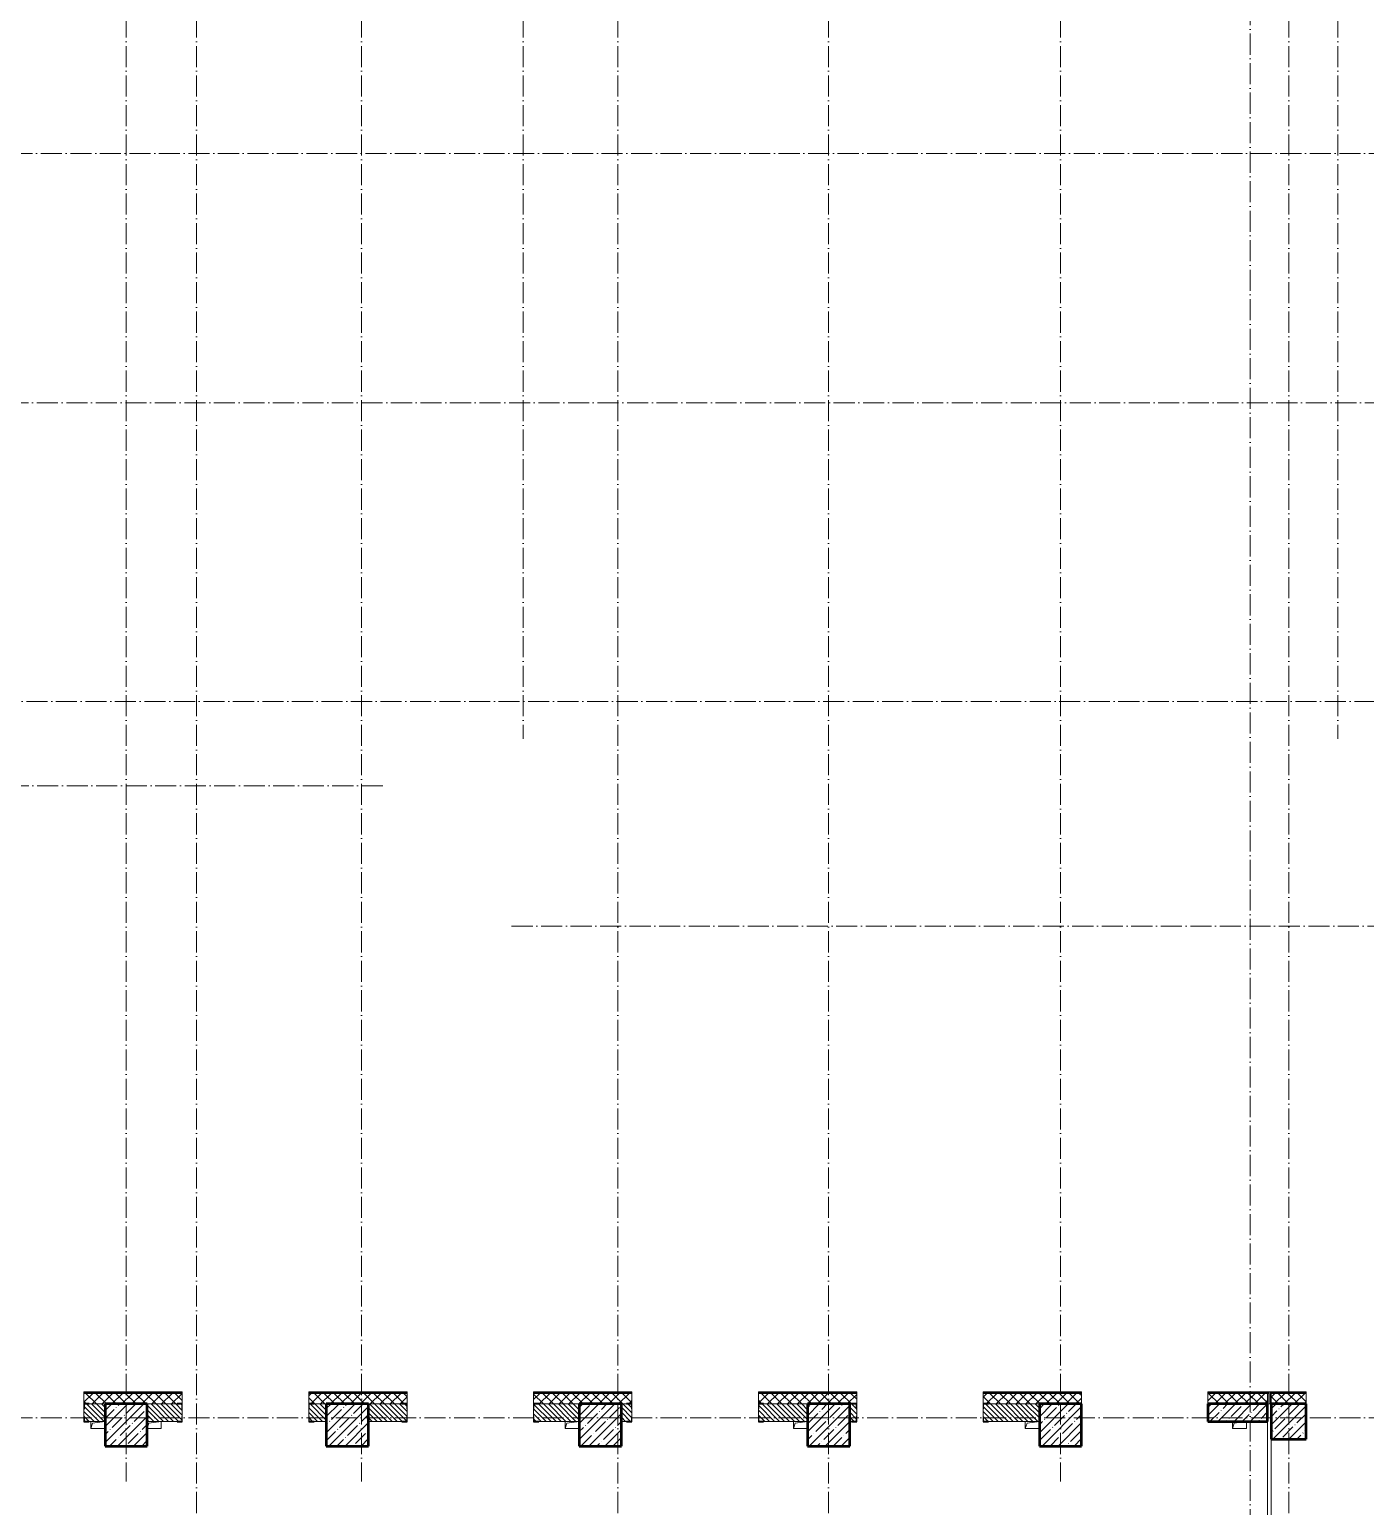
# Model space of a CAD drawing. Header units: millimetres. Extents: x -356862 to 418287, y 0 to 839748.
# Drawn here: x 170004 to 189022, y 525337 to 546362 of the extents above; entities that cross this region are included whole.
import ezdxf

# ---------------------------------------------------------------- set-up
doc = ezdxf.new("R2010")
doc.units = ezdxf.units.MM
doc.linetypes.add('50_200_ШТРИХ_1Т_ш5_п1_п1_', pattern=[700, 500, -100, 0, -100])
for name, color, linetype, lineweight in [('A-FLOR-____-OTLN', 7, 'Continuous', 9), ('A-GENM-____-MCUT', 7, 'Continuous', 25), ('A-GENM-____-OTLN', 7, 'Continuous', 9), ('A-GENM-____-OTLN-1', 7, 'Continuous', 25), ('A-WALL-____-MCUT', 7, 'Continuous', 13), ('A-WALL-____-MCUT-1', 7, 'Continuous', 9), ('A-WALL-____-MCUT-2', 7, 'Continuous', 50), ('A-WALL-____-OTLN', 7, 'Continuous', 9), ('A-WALL-____-PATT-1', 7, 'Continuous', 9), ('A-WALL-FNSH-MCUT-1', 7, 'Continuous', 9), ('S-COLS-____-MCUT', 7, 'Continuous', 50), ('S-COLS-____-OTLN', 7, 'Continuous', 9), ('S-GRID-____-OTLN-1', 7, '50_200_ШТРИХ_1Т_ш5_п1_п1_', 9)]:
    doc.layers.add(name, color=color, linetype=linetype, lineweight=lineweight)
pattern_1 = [(135, (142429.057, 459015.94), (-35.35534, -35.35534), [])]
pattern_2 = [(45, (142429.06, 459015.94), (-70.71068, 70.71068), []), (135, (142429.06, 459015.94), (-70.71068, -70.71068), [])]

# ---------------------------------------------------------------- blocks, each defined once
blk = doc.blocks.new('BSC_Колонна _Прямоугольная - 600х600-V52-АР1_План отверстий 3 этажа в осях 1-64_Ю-ЯЯ')
at = {"layer": 'S-COLS-____-OTLN'}
h = blk.add_hatch(dxfattribs=at)
h.set_pattern_fill('FP_60', color=256, style=0, pattern_type=2)
h.set_pattern_definition([(45, (-28950, -67481.04), (-114.04925, 114.04925), []), (45, (-28835.95, -67481.04), (-114.04925, 114.04925), [201.613, -40.323, 3.353, -36.97])])
h.paths.add_polyline_path([(-300, -300), (300, -300), (300, 300), (-300, 300), (-300, 237)], flags=0)
at = {"layer": 'S-COLS-____-MCUT'}
for p, q in [((300, 300), (-300, 300)), ((-300, 300), (-300, -300)), ((300, -300), (300, 300)), ((-300, -300), (300, -300))]:
    blk.add_line(p, q, dxfattribs=at)
blk = doc.blocks.new('BSC_Колонна _Прямоугольная - 600х600-V74-АР1_План отверстий 3 этажа в осях 1-64_Ю-ЯЯ')
at = {"layer": 'S-COLS-____-OTLN'}
h = blk.add_hatch(dxfattribs=at)
h.set_pattern_fill('FP_83', color=256, style=0, pattern_type=2)
h.set_pattern_definition([(45, (-35700, -67481.04), (-114.04925, 114.04925), []), (45, (-35585.95, -67481.04), (-114.04925, 114.04925), [201.613, -40.323, 3.353, -36.97])])
h.paths.add_polyline_path([(-300, -300), (300, -300), (300, 300), (-300, 300)], flags=0)
at = {"layer": 'S-COLS-____-MCUT'}
for p, q in [((300, 300), (-300, 300)), ((-300, 300), (-300, -300)), ((300, -300), (300, 300)), ((-300, -300), (300, -300))]:
    blk.add_line(p, q, dxfattribs=at)
blk = doc.blocks.new('BSC_Колонна _Прямоугольная - 600х600-V78-АР1_План отверстий 3 этажа в осях 1-64_Ю-ЯЯ')
at = {"layer": 'S-COLS-____-OTLN'}
h = blk.add_hatch(dxfattribs=at)
h.set_pattern_fill('FP_87', color=256, style=0, pattern_type=2)
h.set_pattern_definition([(45, (-38950, -67481.04), (-114.04925, 114.04925), []), (45, (-38835.95, -67481.04), (-114.04925, 114.04925), [201.613, -40.323, 3.353, -36.97])])
h.paths.add_polyline_path([(-300, -300), (300, -300), (300, 300), (-300, 300)], flags=0)
at = {"layer": 'S-COLS-____-MCUT'}
for p, q in [((300, 300), (-300, 300)), ((-300, 300), (-300, -300)), ((300, -300), (300, 300)), ((-300, -300), (300, -300))]:
    blk.add_line(p, q, dxfattribs=at)
blk = doc.blocks.new('BSC_Колонна _Прямоугольная - 600х600-V85-АР1_План отверстий 3 этажа в осях 1-64_Ю-ЯЯ')
at = {"layer": 'S-COLS-____-OTLN'}
h = blk.add_hatch(dxfattribs=at)
h.set_pattern_fill('FP_93', color=256, style=0, pattern_type=2)
h.set_pattern_definition([(45, (-42250, -67481.04), (-114.04925, 114.04925), []), (45, (-42135.95, -67481.04), (-114.04925, 114.04925), [201.613, -40.323, 3.353, -36.97])])
h.paths.add_polyline_path([(-300, -300), (300, -300), (300, 300), (-300, 300)], flags=0)
at = {"layer": 'S-COLS-____-MCUT'}
for p, q in [((300, 300), (-300, 300)), ((-300, 300), (-300, -300)), ((300, -300), (300, 300)), ((-300, -300), (300, -300))]:
    blk.add_line(p, q, dxfattribs=at)
blk = doc.blocks.new('BSC_Колонна _Прямоугольная - 600х600-V89-АР1_План отверстий 3 этажа в осях 1-64_Ю-ЯЯ')
at = {"layer": 'S-COLS-____-OTLN'}
h = blk.add_hatch(dxfattribs=at)
h.set_pattern_fill('FP_94', color=256, style=0, pattern_type=2)
h.set_pattern_definition([(45, (-32100, -67481.04), (-114.04925, 114.04925), []), (45, (-31985.95, -67481.04), (-114.04925, 114.04925), [201.613, -40.323, 3.353, -36.97])])
h.paths.add_polyline_path([(-300, -300), (300, -300), (300, 300), (-300, 300)], flags=0)
at = {"layer": 'S-COLS-____-MCUT'}
for p, q in [((300, 300), (-300, 300)), ((-300, 300), (-300, -300)), ((300, -300), (300, 300)), ((-300, -300), (300, -300))]:
    blk.add_line(p, q, dxfattribs=at)
blk = doc.blocks.new('BSC_Колонна _Прямоугольная - 500х500-V148-АР1_План отверстий 3 этажа в осях 1-64_Ю-ЯЯ')
at = {"layer": 'S-COLS-____-OTLN'}
h = blk.add_hatch(dxfattribs=at)
h.set_pattern_fill('FP_154', color=256, style=0, pattern_type=2)
h.set_pattern_definition([(45, (-45500, -67531.04), (-114.04925, 114.04925), []), (45, (-45385.95, -67531.04), (-114.04925, 114.04925), [201.613, -40.323, 3.353, -36.97])])
h.paths.add_polyline_path([(-250, -250), (250, -250), (250, 250), (-250, 250)], flags=0)
at = {"layer": 'S-COLS-____-MCUT'}
for p, q in [((250, 250), (-250, 250)), ((-250, 250), (-250, -250)), ((250, -250), (250, 250)), ((-250, -250), (250, -250))]:
    blk.add_line(p, q, dxfattribs=at)
blk = doc.blocks.new('Фахверк_СКБ_Уголок - 250_2700-27509033-АР1_План отверстий 3 этажа в осях 1-64_Ю-ЯЯ')
at = {"layer": 'A-GENM-____-MCUT'}
for p, q in [((125, 181), (50, 181)), ((50, 181), (50, 175)), ((50, 175), (119, 175)), ((119, 175), (119, 106)), ((119, 106), (125, 106)), ((125, 106), (125, 181)), ((119, -75), (50, -75)), ((50, -75), (50, -81)), ((50, -81), (125, -81)), ((125, -6), (119, -6)), ((119, -6), (119, -75)), ((125, -81), (125, -6))]:
    blk.add_line(p, q, dxfattribs=at)
blk = doc.blocks.new('Фахверк_СКБ_Уголок - 250_2700-27497298-АР1_План отверстий 3 этажа в осях 1-64_Ю-ЯЯ')
at = {"layer": 'A-GENM-____-MCUT'}
for p, q in [((200, 181), (125, 181)), ((125, 181), (125, 106)), ((125, 106), (131, 106)), ((131, 106), (131, 175)), ((131, 175), (200, 175)), ((200, 175), (200, 181)), ((131, -6), (125, -6)), ((125, -6), (125, -81)), ((125, -81), (200, -81)), ((131, -75), (131, -6)), ((200, -75), (131, -75)), ((200, -81), (200, -75))]:
    blk.add_line(p, q, dxfattribs=at)
blk = doc.blocks.new('Фахверк_СКБ_Уголок - 250_2700_1-27501432-АР1_План отверстий 3 этажа в осях 1-64_Ю-ЯЯ')
at = {"layer": 'A-GENM-____-MCUT'}
for p, q in [((200, 181), (125, 181)), ((125, 181), (125, 106)), ((125, 106), (131, 106)), ((131, 106), (131, 175)), ((131, 175), (200, 175)), ((200, 175), (200, 181)), ((131, -6), (125, -6)), ((125, -6), (125, -81)), ((125, -81), (200, -81)), ((131, -75), (131, -6)), ((200, -75), (131, -75)), ((200, -81), (200, -75))]:
    blk.add_line(p, q, dxfattribs=at)
blk = doc.blocks.new('AR_Отверстие прямоугольное _в плите_ - AR_Отверстие прямоугольное _в плите_-V183-АР1_План отверстий 3 этажа в осях 1-64_Ю-ЯЯ')
at = {"layer": 'A-GENM-____-OTLN'}
for p, q in [((-100, 50), (-100, -50)), ((-100, -50), (-75, 25)), ((-75, 25), (100, 50)), ((100, -50), (100, 50)), ((-100, -50), (100, -50))]:
    blk.add_line(p, q, dxfattribs=at)
blk = doc.blocks.new('AR_Отверстие прямоугольное _в плите_ - AR_Отверстие прямоугольное _в плите_-V175-АР1_План отверстий 3 этажа в осях 1-64_Ю-ЯЯ')
at = {"layer": 'A-GENM-____-OTLN'}
for p, q in [((-100, -50), (-75, 25)), ((-75, 25), (100, 50)), ((100, -50), (100, 50)), ((-100, -50), (100, -50))]:
    blk.add_line(p, q, dxfattribs=at)
blk = doc.blocks.new('AR_Отверстие прямоугольное _в плите_ - AR_Отверстие прямоугольное _в плите_-30510712-АР1_План отверстий 3 этажа в осях 1-64_Ю-ЯЯ')
at = {"layer": 'A-GENM-____-OTLN'}
for p, q in [((-100, 50), (-100, -50)), ((-100, -50), (-75, 25)), ((-75, 25), (100, 50)), ((-100, -50), (100, -50))]:
    blk.add_line(p, q, dxfattribs=at)
blk = doc.blocks.new('AR_Отверстие прямоугольное _в плите_ - AR_Отверстие прямоугольное _в плите_-V184-АР1_План отверстий 3 этажа в осях 1-64_Ю-ЯЯ')
at = {"layer": 'A-GENM-____-OTLN'}
for p, q in [((-100, 50), (-100, -50)), ((-100, -50), (-75, 25)), ((-75, 25), (100, 50)), ((-100, -50), (100, -50))]:
    blk.add_line(p, q, dxfattribs=at)
blk = doc.blocks.new('Стены 11 - Стены 4-31628984-АР1_План отверстий 3 этажа в осях 1-64_Ю-ЯЯ')
at = {"layer": 'A-WALL-____-MCUT'}
for p, q in [((-1829, 41030), (-1829, 41010)), ((-1659, 41030), (-1829, 41030)), ((-1829, 41010), (-1659, 41010)), ((-1659, 41010), (-1659, 41030))]:
    blk.add_line(p, q, dxfattribs=at)

msp = doc.modelspace()

# ---------------------------------------------------------------- hatches: boundary and pattern name
at = {"layer": 'A-WALL-____-PATT-1'}
h = msp.add_hatch(dxfattribs=at)
h.set_pattern_fill('FP_4', color=256, style=0, pattern_type=2)
h.set_pattern_definition(pattern_2)
h.paths.add_polyline_path([(187629.0567, 526796.983), (187629.0567, 526946.983), (186779.0567, 526946.983), (186779.0567, 526796.983), (187485.3701, 526796.983)], flags=0)
h.paths.add_polyline_path([(183654.0567, 526796.983), (184979.0567, 526796.983), (184979.0567, 526946.983), (183579.0567, 526946.983), (183579.0567, 526802.983), (183654.0567, 526802.983)], flags=0)
h.paths.add_polyline_path([(181704.0567, 526796.983), (181704.0567, 526802.983), (181779.0567, 526802.983), (181779.0567, 526946.983), (180379.0567, 526946.983), (180379.0567, 526802.983), (180454.0567, 526802.983), (180454.0567, 526796.983), (181679.0567, 526796.983)], flags=0)
h.paths.add_polyline_path([(178504.0567, 526796.983), (178504.0567, 526802.983), (178579.0567, 526802.983), (178579.0567, 526946.983), (177179.0567, 526946.983), (177179.0567, 526802.983), (177254.0567, 526802.983), (177254.0567, 526796.983), (178429.0567, 526796.983)], flags=0)
h.paths.add_polyline_path([(174829.0567, 526796.983), (175304.0567, 526796.983), (175304.0567, 526802.983), (175379.0567, 526802.983), (175379.0567, 526946.983), (173979.0567, 526946.983), (173979.0567, 526802.983), (174054.0567, 526802.983), (174054.0567, 526796.983), (174229.388, 526796.983)], flags=0)
h.paths.add_polyline_path([(172104.0567, 526796.983), (172104.0567, 526802.983), (172179.0567, 526802.983), (172179.0567, 526946.983), (170779.0567, 526946.983), (170779.0567, 526802.983), (170854.0567, 526802.983), (170854.0567, 526796.983), (171679.0567, 526796.983)], flags=0)
h.paths.add_polyline_path([(168904.0567, 526796.983), (168904.0567, 526802.983), (168979.0567, 526802.983), (168979.0567, 526946.983), (166279.0567, 526946.983), (166279.0567, 526796.983), (167159.5308, 526796.983)], flags=0)
h = msp.add_hatch(dxfattribs=at)
h.set_pattern_fill('FP_4', color=256, style=0, pattern_type=2)
h.set_pattern_definition(pattern_2)
h.paths.add_polyline_path([(192479.0567, 526796.983), (192479.0567, 526946.983), (189979.0567, 526946.983), (189979.0567, 526796.983), (192304.1282, 526796.983)], flags=0)
h.paths.add_polyline_path([(188179.0567, 526796.983), (188179.0567, 526946.983), (187679.0567, 526946.983), (187679.0567, 526796.983)], flags=0)
h = msp.add_hatch(dxfattribs=at)
h.set_pattern_fill('FP_9', color=256, style=0, pattern_type=2)
h.set_pattern_definition(pattern_1)
h.paths.add_polyline_path([(170854.0567, 526546.983), (171079.0567, 526546.983), (171079.0567, 526796.983), (170785.0567, 526796.983), (170785.0567, 526727.983), (170779.0567, 526727.983), (170779.0567, 526615.983), (170785.0567, 526615.983), (170785.0567, 526546.983)], flags=0)
h.paths.add_polyline_path([(168904.0567, 526546.983), (168973.0567, 526547.5385), (168973.0567, 526615.983), (168979.0567, 526615.983), (168979.0567, 526727.983), (168973.0567, 526727.983), (168973.0567, 526796.983), (166129.0567, 526796.983), (166129.0567, 526546.983), (167159.5308, 526546.983)], flags=0)
h = msp.add_hatch(dxfattribs=at)
h.set_pattern_fill('FP_9', color=256, style=0, pattern_type=2)
h.set_pattern_definition(pattern_1)
h.paths.add_polyline_path([(174229.0567, 526546.983), (174229.0567, 526796.983), (173985.0567, 526796.983), (173985.0567, 526727.983), (173979.0567, 526727.983), (173979.0567, 526615.983), (173985.0567, 526615.983), (173985.0567, 526546.983), (174054.0567, 526546.983)], flags=0)
h.paths.add_polyline_path([(172104.0567, 526546.983), (172173.0567, 526546.983), (172173.0567, 526615.983), (172179.0567, 526615.983), (172179.0567, 526727.983), (172173.0567, 526727.983), (172173.0567, 526796.983), (171679.0567, 526796.983), (171679.0567, 526546.983)], flags=0)
h = msp.add_hatch(dxfattribs=at)
h.set_pattern_fill('FP_9', color=256, style=0, pattern_type=2)
h.set_pattern_definition(pattern_1)
h.paths.add_polyline_path([(177829.0567, 526546.983), (177829.0567, 526796.983), (177185.0567, 526796.983), (177185.0567, 526727.983), (177179.0567, 526727.983), (177179.0567, 526615.983), (177185.0567, 526615.983), (177185.0567, 526546.983), (177764.3165, 526546.983)], flags=0)
h.paths.add_polyline_path([(175304.0567, 526546.983), (175373.0567, 526546.983), (175373.0567, 526615.983), (175379.0567, 526615.983), (175379.0567, 526727.983), (175373.0567, 526727.983), (175373.0567, 526796.983), (174829.0567, 526796.983), (174829.0567, 526546.983)], flags=0)
h = msp.add_hatch(dxfattribs=at)
h.set_pattern_fill('FP_9', color=256, style=0, pattern_type=2)
h.set_pattern_definition(pattern_1)
h.paths.add_polyline_path([(181079.0567, 526546.983), (181079.0567, 526796.983), (180385.0567, 526796.983), (180385.0567, 526727.983), (180379.0567, 526727.983), (180379.0567, 526615.983), (180385.0567, 526615.983), (180385.0567, 526546.983), (180454.0567, 526546.983)], flags=0)
h.paths.add_polyline_path([(178429.0567, 526546.983), (178573.0567, 526546.983), (178573.0567, 526615.983), (178579.0567, 526615.983), (178579.0567, 526727.983), (178573.0567, 526727.983), (178573.0567, 526796.983), (178429.0567, 526796.983), (178429.0567, 526615.983)], flags=0)
h = msp.add_hatch(dxfattribs=at)
h.set_pattern_fill('FP_9', color=256, style=0, pattern_type=2)
h.set_pattern_definition(pattern_1)
h.paths.add_polyline_path([(183654.0567, 526546.983), (184379.0567, 526546.983), (184379.0567, 526796.983), (183585.0567, 526796.983), (183585.0567, 526727.983), (183579.0567, 526727.983), (183579.0567, 526615.983), (183585.0567, 526615.983), (183585.0567, 526546.983)], flags=0)
h.paths.add_polyline_path([(181704.0567, 526546.983), (181773.0567, 526546.983), (181773.0567, 526615.983), (181779.0567, 526615.983), (181779.0567, 526727.983), (181773.0567, 526727.983), (181773.0567, 526796.983), (181679.0567, 526796.983), (181679.0567, 526546.983)], flags=0)
h = msp.add_hatch(dxfattribs=at)
h.set_pattern_fill('FP_12', color=256, style=0, pattern_type=2)
h.set_pattern_definition([(45, (142429.06, 459015.94), (-114.04925, 114.04925), []), (45, (142543.1, 459015.94), (-114.04925, 114.04925), [201.612, -40.322, 3.353, -36.97])])
h.paths.add_polyline_path([(187629.0567, 526546.983), (187629.0567, 526796.983), (186779.0567, 526796.983), (186779.0567, 526546.983), (187485.3701, 526546.983)], flags=0)

# ---------------------------------------------------------------- linework, layer by layer
at = {"layer": 'A-FLOR-____-OTLN'}
for p, q in [((187629.0567, 522196.983), (187629.0567, 526546.983)), ((187679.0567, 526296.983), (187679.0567, 522196.983))]:
    msp.add_line(p, q, dxfattribs=at)
at = {"layer": 'A-WALL-____-MCUT'}
for p, q in [((170779.0567, 526727.983), (170779.0567, 526615.983)), ((171079.0567, 526796.983), (170854.0567, 526796.983)), ((172104.0567, 526796.983), (171679.0567, 526796.983)), ((172179.0567, 526615.983), (172179.0567, 526727.983)), ((173979.0567, 526727.983), (173979.0567, 526615.983)), ((174229.0567, 526796.983), (174054.0567, 526796.983)), ((175304.0567, 526796.983), (174829.0567, 526796.983)), ((175379.0567, 526615.983), (175379.0567, 526727.983)), ((177179.0567, 526727.983), (177179.0567, 526615.983)), ((177829.0567, 526796.983), (177254.0567, 526796.983)), ((178504.0567, 526796.983), (178429.0567, 526796.983)), ((178579.0567, 526615.983), (178579.0567, 526727.983)), ((180379.0567, 526727.983), (180379.0567, 526615.983)), ((181079.0567, 526796.983), (180454.0567, 526796.983)), ((181704.0567, 526796.983), (181679.0567, 526796.983)), ((181779.0567, 526615.983), (181779.0567, 526727.983)), ((183579.0567, 526727.983), (183579.0567, 526615.983)), ((184379.0567, 526796.983), (183654.0567, 526796.983)), ((170854.0567, 526546.983), (171079.0567, 526546.983)), ((171679.0567, 526546.983), (172104.0567, 526546.983)), ((174054.0567, 526546.983), (174229.0567, 526546.983)), ((174829.0567, 526546.983), (175304.0567, 526546.983)), ((177254.0567, 526546.983), (177829.0567, 526546.983)), ((178429.0567, 526546.983), (178504.0567, 526546.983)), ((180454.0567, 526546.983), (181079.0567, 526546.983)), ((181679.0567, 526546.983), (181704.0567, 526546.983)), ((183654.0567, 526546.983), (184379.0567, 526546.983))]:
    msp.add_line(p, q, dxfattribs=at)
at = {"layer": 'A-WALL-____-MCUT-1'}
for p, q in [((172179.0567, 526958.983), (170779.0567, 526958.983)), ((172179.0567, 526952.983), (170779.0567, 526952.983)), ((170779.0567, 526946.983), (170779.0567, 526946.983)), ((170779.0567, 526946.983), (170779.0567, 526802.983)), ((172179.0567, 526946.983), (170779.0567, 526946.983)), ((172179.0567, 526802.983), (172179.0567, 526946.983)), ((175379.0567, 526958.983), (173979.0567, 526958.983)), ((175379.0567, 526952.983), (173979.0567, 526952.983)), ((173979.0567, 526946.983), (175379.0567, 526946.983)), ((173979.0567, 526946.983), (173979.0567, 526802.983)), ((175379.0567, 526802.983), (175379.0567, 526946.983)), ((178579.0567, 526958.983), (177179.0567, 526958.983)), ((178579.0567, 526952.983), (177179.0567, 526952.983)), ((177179.0567, 526946.983), (178579.0567, 526946.983)), ((177179.0567, 526946.983), (177179.0567, 526802.983)), ((178579.0567, 526802.983), (178579.0567, 526946.983)), ((181779.0567, 526958.983), (180379.0567, 526958.983)), ((181779.0567, 526952.983), (180379.0567, 526952.983)), ((180379.0567, 526946.983), (180379.0567, 526802.983)), ((181779.0567, 526946.983), (180379.0567, 526946.983)), ((181779.0567, 526802.983), (181779.0567, 526946.983)), ((184979.0567, 526958.983), (183579.0567, 526958.983)), ((184979.0567, 526952.983), (183579.0567, 526952.983)), ((183579.0567, 526946.983), (184979.0567, 526946.983)), ((183579.0567, 526946.983), (183579.0567, 526802.983)), ((184979.0567, 526796.983), (184979.0567, 526946.983)), ((187644.0567, 526958.983), (186779.0567, 526958.983)), ((187644.0567, 526952.983), (186779.0567, 526952.983)), ((186779.0567, 526946.983), (186779.0567, 526946.983)), ((186779.0567, 526946.983), (186779.0567, 526796.983)), ((187629.0567, 526946.983), (186779.0567, 526946.983)), ((187629.0567, 526796.983), (187629.0567, 526946.983)), ((188179.0567, 526958.983), (187664.0567, 526958.983)), ((188179.0567, 526952.983), (187664.0567, 526952.983)), ((188179.0567, 526946.983), (187679.0567, 526946.983)), ((187679.0567, 526946.983), (187679.0567, 526796.983)), ((188179.0567, 526796.983), (188179.0567, 526946.983)), ((178429.0567, 526796.983), (178429.0567, 526796.983))]:
    msp.add_line(p, q, dxfattribs=at)
at = {"layer": 'A-WALL-____-MCUT-2'}
for p, q in [((187629.0567, 526796.983), (186779.0567, 526796.983)), ((186779.0567, 526796.983), (186779.0567, 526546.983)), ((187629.0567, 526546.983), (187629.0567, 526796.983)), ((186779.0567, 526546.983), (187629.0567, 526546.983))]:
    msp.add_line(p, q, dxfattribs=at)
at = {"layer": 'A-WALL-FNSH-MCUT-1'}
for p, q in [((172179.0567, 526966.983), (170779.0567, 526966.983)), ((170779.0567, 526966.983), (170779.0567, 526946.983)), ((172179.0567, 526946.983), (172179.0567, 526966.983)), ((175379.0567, 526966.983), (173979.0567, 526966.983)), ((173979.0567, 526966.983), (173979.0567, 526946.983)), ((175379.0567, 526946.983), (175379.0567, 526966.983)), ((178579.0567, 526966.983), (177179.0567, 526966.983)), ((177179.0567, 526966.983), (177179.0567, 526946.983)), ((178579.0567, 526946.983), (178579.0567, 526966.983)), ((181779.0567, 526966.983), (180379.0567, 526966.983)), ((180379.0567, 526966.983), (180379.0567, 526946.983)), ((181779.0567, 526946.983), (181779.0567, 526966.983)), ((184979.0567, 526966.983), (183579.0567, 526966.983)), ((183579.0567, 526966.983), (183579.0567, 526946.983)), ((184979.0567, 526946.983), (184979.0567, 526966.983)), ((187644.0567, 526966.983), (186779.0567, 526966.983)), ((186779.0567, 526966.983), (186779.0567, 526946.983)), ((187629.0567, 526946.983), (187644.0567, 526946.983)), ((187644.0567, 526946.983), (187644.0567, 526966.983)), ((188179.0567, 526966.983), (187664.0567, 526966.983)), ((187664.0567, 526966.983), (187664.0567, 526946.983)), ((187664.0567, 526946.983), (187679.0567, 526946.983)), ((188179.0567, 526946.983), (188179.0567, 526966.983))]:
    msp.add_line(p, q, dxfattribs=at)
at = {"layer": 'S-GRID-____-OTLN-1', "color": 251, "ltscale": 0.6, "true_color": 0x636466}
for p, q in [((171379.0567, 549908.7924), (171379.0567, 525691.4247)), ((172379.0567, 549908.7924), (172379.0567, 511907.5288)), ((174729.0567, 549908.7924), (174729.0567, 525691.4247)), ((177029.0567, 549908.7924), (177029.0567, 536263.2712)), ((178379.0567, 549908.7924), (178379.0567, 511907.5288)), ((181379.0567, 549908.7924), (181379.0567, 511907.5288)), ((184679.0567, 549908.7924), (184679.0567, 525691.4247)), ((187929.0567, 549908.7924), (187929.0567, 511907.5288)), ((188629.0567, 549908.7924), (188629.0567, 536263.2712)), ((187379.0567, 549665.1201), (187379.0567, 512046.2552)), ((246503.4633, 544596.983), (137760.2865, 544596.983)), ((137760.2865, 541046.983), (246503.4633, 541046.983)), ((189583.6545, 536796.983), (137760.2865, 536796.983)), ((175034.0567, 535596.983), (137760.2865, 535596.983)), ((176866.5027, 533596.983), (246503.4633, 533596.983)), ((246503.4633, 526596.983), (137760.2865, 526596.983))]:
    msp.add_line(p, q, dxfattribs=at)

# ---------------------------------------------------------------- block references
at = {"layer": 'A-GENM-____-OTLN'}
for name, p in [('AR_Отверстие прямоугольное _в плите_ - AR_Отверстие прямоугольное _в плите_-V183-АР1_План отверстий 3 этажа в осях 1-64_Ю-ЯЯ', (170976.5696, 526496.983)), ('AR_Отверстие прямоугольное _в плите_ - AR_Отверстие прямоугольное _в плите_-V175-АР1_План отверстий 3 этажа в осях 1-64_Ю-ЯЯ', (171779.0567, 526496.983)), ('AR_Отверстие прямоугольное _в плите_ - AR_Отверстие прямоугольное _в плите_-30510712-АР1_План отверстий 3 этажа в осях 1-64_Ю-ЯЯ', (177729.0567, 526496.983)), ('AR_Отверстие прямоугольное _в плите_ - AR_Отверстие прямоугольное _в плите_-V184-АР1_План отверстий 3 этажа в осях 1-64_Ю-ЯЯ', (180979.0567, 526496.983)), ('AR_Отверстие прямоугольное _в плите_ - AR_Отверстие прямоугольное _в плите_-30510712-АР1_План отверстий 3 этажа в осях 1-64_Ю-ЯЯ', (184279.0567, 526496.983)), ('AR_Отверстие прямоугольное _в плите_ - AR_Отверстие прямоугольное _в плите_-V183-АР1_План отверстий 3 этажа в осях 1-64_Ю-ЯЯ', (187229.0567, 526496.983))]:
    msp.add_blockref(name, p, dxfattribs=at)
at = {"layer": 'A-GENM-____-OTLN-1', "rotation": 180}
for name, p in [('Фахверк_СКБ_Уголок - 250_2700-27509033-АР1_План отверстий 3 этажа в осях 1-64_Ю-ЯЯ', (170904.0567, 526721.983)), ('Фахверк_СКБ_Уголок - 250_2700-27497298-АР1_План отверстий 3 этажа в осях 1-64_Ю-ЯЯ', (172304.0567, 526721.983)), ('Фахверк_СКБ_Уголок - 250_2700-27509033-АР1_План отверстий 3 этажа в осях 1-64_Ю-ЯЯ', (174104.0567, 526721.983)), ('Фахверк_СКБ_Уголок - 250_2700-27497298-АР1_План отверстий 3 этажа в осях 1-64_Ю-ЯЯ', (175504.0567, 526721.983)), ('Фахверк_СКБ_Уголок - 250_2700-27509033-АР1_План отверстий 3 этажа в осях 1-64_Ю-ЯЯ', (177304.0567, 526721.983)), ('Фахверк_СКБ_Уголок - 250_2700_1-27501432-АР1_План отверстий 3 этажа в осях 1-64_Ю-ЯЯ', (178704.0567, 526721.983)), ('Фахверк_СКБ_Уголок - 250_2700-27509033-АР1_План отверстий 3 этажа в осях 1-64_Ю-ЯЯ', (180504.0567, 526721.983)), ('Фахверк_СКБ_Уголок - 250_2700_1-27501432-АР1_План отверстий 3 этажа в осях 1-64_Ю-ЯЯ', (181904.0567, 526721.983)), ('Фахверк_СКБ_Уголок - 250_2700-27509033-АР1_План отверстий 3 этажа в осях 1-64_Ю-ЯЯ', (183704.0567, 526721.983))]:
    msp.add_blockref(name, p, dxfattribs=at)
at = {"layer": 'A-WALL-____-OTLN', "rotation": 89.9999999999999}
msp.add_blockref('Стены 11 - Стены 4-31628984-АР1_План отверстий 3 этажа в осях 1-64_Ю-ЯЯ', (228674.2987, 528625.4947), dxfattribs=at)
at = {"layer": 'S-COLS-____-OTLN'}
for name, p in [('BSC_Колонна _Прямоугольная - 600х600-V52-АР1_План отверстий 3 этажа в осях 1-64_Ю-ЯЯ', (171379.0567, 526496.983)), ('BSC_Колонна _Прямоугольная - 600х600-V89-АР1_План отверстий 3 этажа в осях 1-64_Ю-ЯЯ', (174529.0567, 526496.983)), ('BSC_Колонна _Прямоугольная - 600х600-V74-АР1_План отверстий 3 этажа в осях 1-64_Ю-ЯЯ', (178129.0567, 526496.983)), ('BSC_Колонна _Прямоугольная - 600х600-V78-АР1_План отверстий 3 этажа в осях 1-64_Ю-ЯЯ', (181379.0567, 526496.983)), ('BSC_Колонна _Прямоугольная - 600х600-V85-АР1_План отверстий 3 этажа в осях 1-64_Ю-ЯЯ', (184679.0567, 526496.983)), ('BSC_Колонна _Прямоугольная - 500х500-V148-АР1_План отверстий 3 этажа в осях 1-64_Ю-ЯЯ', (187929.0567, 526546.983))]:
    msp.add_blockref(name, p, dxfattribs=at)

doc.saveas('drawing.dxf')
